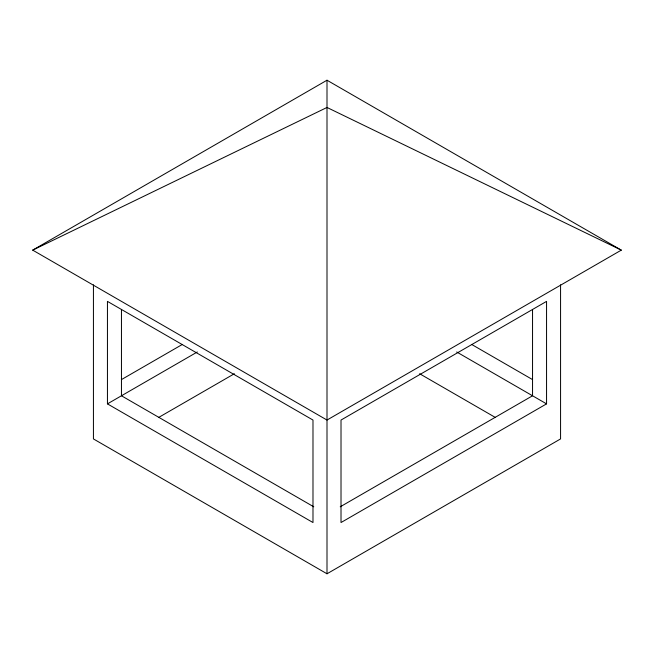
<?xml version="1.0" encoding="UTF-8"?>
<svg xmlns="http://www.w3.org/2000/svg" width="654" height="654" viewBox="0 0 654 654"><rect width="100%" height="100%" fill="white"/><g stroke="black" fill="none" stroke-linecap="round" stroke-linejoin="round"><path stroke-width="0.98" d="M32.7 250.13L327 80.221L621.3 250.13L327 420.048L32.7 250.13L327 107.46L621.3 250.13M121.554 379.533L182.425 344.396M107.444 403.87L312.988 522.538L312.988 420.048L107.444 301.38L107.444 403.87L197.32 351.975M158.505 417.538L234.377 373.736M340.235 506.801L532.544 395.776L532.544 309.522M546.556 403.87L341.012 522.538L341.012 420.048L546.556 301.38L546.556 403.87L456.68 351.975M93.432 284.833L93.432 438.924L327 573.779L560.568 438.924L560.568 284.833M471.575 344.396L532.446 379.533M419.623 373.736L495.495 417.538M313.765 506.801L121.456 395.776L121.456 309.522M327 80.221L327 573.779"/></g></svg>
